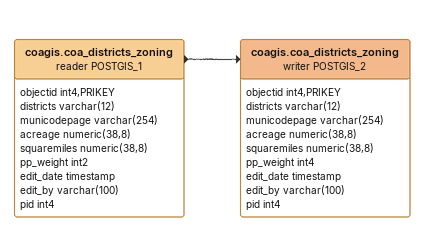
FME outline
coagis.coa_districts_zoning (reader POSTGIS_1)
    attributes: objectid int4,PRIKEY, districts varchar(12), municodepage varchar(254), acreage numeric(38,8), squaremiles numeric(38,8), pp_weight int2, edit_date timestamp, edit_by varchar(100), pid int4
    -> coagis.coa_districts_zoning (writer POSTGIS_2)
coagis.coa_districts_zoning (writer POSTGIS_2)
    attributes: objectid int4,PRIKEY, districts varchar(12), municodepage varchar(254), acreage numeric(38,8), squaremiles numeric(38,8), pp_weight int4, edit_date timestamp, edit_by varchar(100), pid int4
